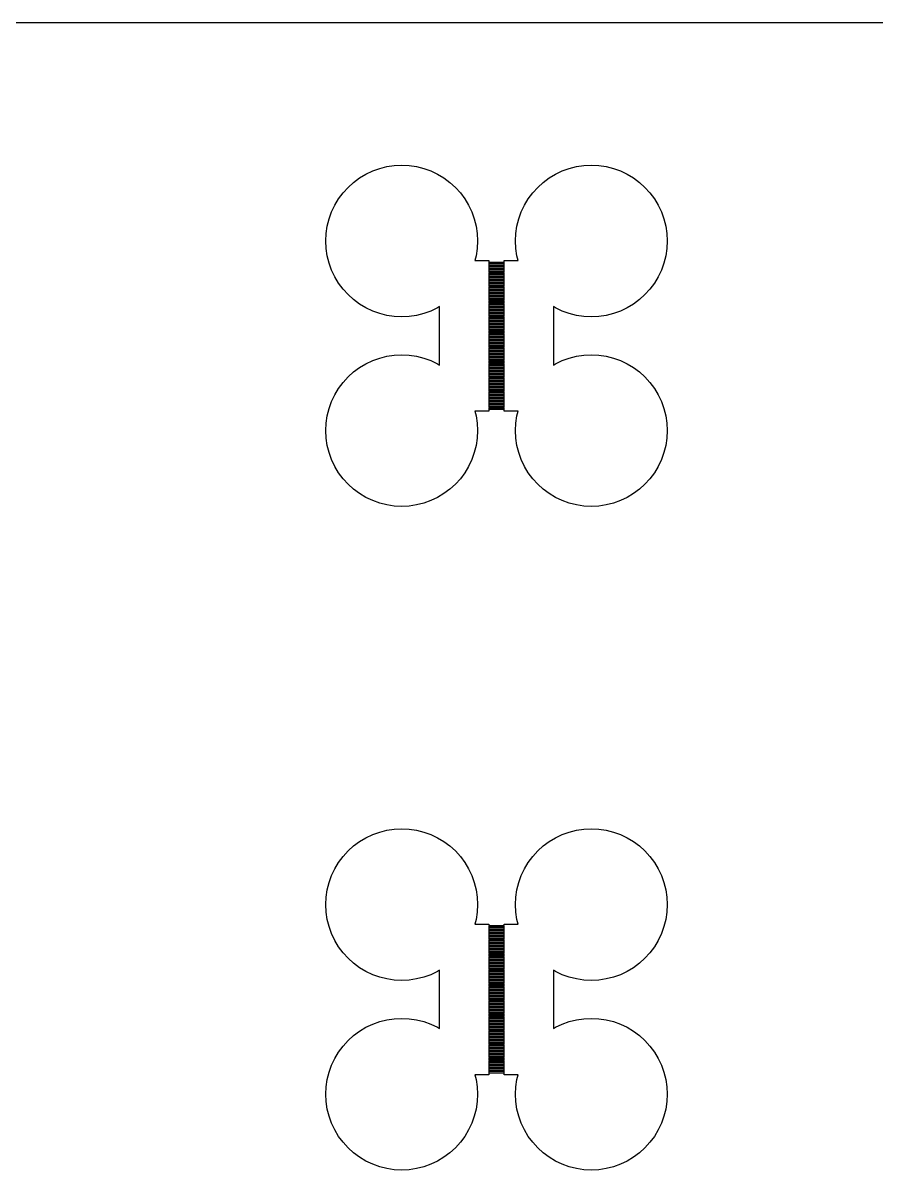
# Model space of a CAD drawing. Extents: x -18 to 85, y -20 to 85.
# Drawn here: x 11.01 to 33.51, y 36.5 to 66.75 of the extents above; entities that cross this region are included whole.
import ezdxf

# ---------------------------------------------------------------- set-up
doc = ezdxf.new("R2010")
doc.units = 0

msp = doc.modelspace()

# ---------------------------------------------------------------- linework, layer by layer
for p, q in [((66.75, 66.75), (-2.25, 66.75)), ((20.4194, 62.9139), (20.6098, 62.9616)), ((20.6098, 62.9616), (20.804, 62.9904)), ((20.804, 62.9904), (21, 63)), ((21, 63), (21.196, 62.9904)), ((21.196, 62.9904), (21.3902, 62.9616)), ((21.3902, 62.9616), (21.5806, 62.9139)), ((25.4194, 62.9139), (25.6098, 62.9616)), ((25.6098, 62.9616), (25.804, 62.9904)), ((25.804, 62.9904), (26, 63)), ((26, 63), (26.196, 62.9904)), ((26.196, 62.9904), (26.3902, 62.9616)), ((26.3902, 62.9616), (26.5806, 62.9139)), ((19.7312, 62.546), (19.8889, 62.6629)), ((19.8889, 62.6629), (20.0572, 62.7638)), ((20.0572, 62.7638), (20.2346, 62.8477)), ((20.2346, 62.8477), (20.4194, 62.9139)), ((21.5806, 62.9139), (21.7654, 62.8477)), ((21.7654, 62.8477), (21.9428, 62.7638)), ((21.9428, 62.7638), (22.1111, 62.6629)), ((22.1111, 62.6629), (22.2688, 62.546)), ((24.7312, 62.546), (24.8889, 62.6629)), ((24.8889, 62.6629), (25.0572, 62.7638)), ((25.0572, 62.7638), (25.2346, 62.8477)), ((25.2346, 62.8477), (25.4194, 62.9139)), ((26.5806, 62.9139), (26.7654, 62.8477)), ((26.7654, 62.8477), (26.9428, 62.7638)), ((26.9428, 62.7638), (27.1111, 62.6629)), ((27.1111, 62.6629), (27.2688, 62.546)), ((19.454, 62.2688), (19.5858, 62.4142)), ((19.5858, 62.4142), (19.7312, 62.546)), ((22.2688, 62.546), (22.4142, 62.4142)), ((22.4142, 62.4142), (22.546, 62.2688)), ((24.454, 62.2688), (24.5858, 62.4142)), ((24.5858, 62.4142), (24.7312, 62.546)), ((27.2688, 62.546), (27.4142, 62.4142)), ((27.4142, 62.4142), (27.546, 62.2688)), ((19.2362, 61.9428), (19.3371, 62.1111)), ((19.3371, 62.1111), (19.454, 62.2688)), ((22.546, 62.2688), (22.6629, 62.1111)), ((22.6629, 62.1111), (22.7639, 61.9428)), ((24.2361, 61.9428), (24.3371, 62.1111)), ((24.3371, 62.1111), (24.454, 62.2688)), ((27.546, 62.2688), (27.6629, 62.1111)), ((27.6629, 62.1111), (27.7638, 61.9428)), ((19.0861, 61.5806), (19.1523, 61.7654)), ((19.1523, 61.7654), (19.2362, 61.9428)), ((22.7639, 61.9428), (22.8478, 61.7654)), ((22.8478, 61.7654), (22.9139, 61.5806)), ((24.0861, 61.5806), (24.1522, 61.7654)), ((24.1522, 61.7654), (24.2361, 61.9428)), ((27.7638, 61.9428), (27.8477, 61.7654)), ((27.8477, 61.7654), (27.9139, 61.5806)), ((19.0384, 61.3902), (19.0861, 61.5806)), ((22.9139, 61.5806), (22.9616, 61.3902)), ((24.0384, 61.3902), (24.0861, 61.5806)), ((27.9139, 61.5806), (27.9616, 61.3902)), ((19, 61), (19.0096, 61.196)), ((19.0096, 61.196), (19.0384, 61.3902)), ((22.9616, 61.3902), (22.9904, 61.196)), ((22.9904, 61.196), (23, 61)), ((24, 61), (24.0096, 61.196)), ((24.0096, 61.196), (24.0384, 61.3902)), ((27.9616, 61.3902), (27.9904, 61.196)), ((27.9904, 61.196), (28, 61)), ((19.0096, 60.804), (19, 61)), ((19.0384, 60.6098), (19.0096, 60.804)), ((22.9904, 60.804), (22.9616, 60.6098)), ((23, 61), (22.9904, 60.804)), ((24.0096, 60.804), (24, 61)), ((24.0384, 60.6098), (24.0096, 60.804)), ((27.9904, 60.804), (27.9616, 60.6098)), ((28, 61), (27.9904, 60.804)), ((19.0861, 60.4194), (19.0384, 60.6098)), ((22.9616, 60.6098), (22.9303, 60.485)), ((24.0697, 60.485), (24.0384, 60.6098)), ((27.9616, 60.6098), (27.9139, 60.4194)), ((19.1523, 60.2346), (19.0861, 60.4194)), ((19.2362, 60.0572), (19.1523, 60.2346)), ((22.9303, 60.485), (23.3, 60.485)), ((23.3, 60.485), (23.3, 60.445)), ((23.3, 60.445), (23.7, 60.445)), ((23.7, 60.435), (23.3, 60.435)), ((23.3, 60.435), (23.3, 60.405)), ((23.3, 60.405), (23.7, 60.405)), ((23.7, 60.395), (23.3, 60.395)), ((23.3, 60.395), (23.3, 60.365)), ((23.3, 60.365), (23.7, 60.365)), ((23.7, 60.355), (23.3, 60.355)), ((23.3, 60.355), (23.3, 60.325)), ((23.3, 60.325), (23.7, 60.325)), ((23.7, 60.315), (23.3, 60.315)), ((23.3, 60.315), (23.3, 60.285)), ((23.3, 60.285), (23.7, 60.285)), ((23.7, 60.275), (23.3, 60.275)), ((23.3, 60.275), (23.3, 60.245)), ((23.3, 60.245), (23.7, 60.245)), ((23.7, 60.235), (23.3, 60.235)), ((23.3, 60.235), (23.3, 60.205)), ((23.3, 60.205), (23.7, 60.205)), ((23.7, 60.445), (23.7, 60.485)), ((23.7, 60.485), (24.0697, 60.485)), ((23.7, 60.405), (23.7, 60.435)), ((23.7, 60.365), (23.7, 60.395)), ((23.7, 60.325), (23.7, 60.355)), ((23.7, 60.285), (23.7, 60.315)), ((23.7, 60.245), (23.7, 60.275)), ((23.7, 60.205), (23.7, 60.235)), ((27.8477, 60.2346), (27.7638, 60.0572)), ((27.9139, 60.4194), (27.8477, 60.2346)), ((19.3371, 59.8889), (19.2362, 60.0572)), ((23.7, 60.195), (23.3, 60.195)), ((23.3, 60.195), (23.3, 60.165)), ((23.3, 60.165), (23.7, 60.165)), ((23.7, 60.155), (23.3, 60.155)), ((23.3, 60.155), (23.3, 60.125)), ((23.3, 60.125), (23.7, 60.125)), ((23.7, 60.115), (23.3, 60.115)), ((23.3, 60.115), (23.3, 60.085)), ((23.3, 60.085), (23.7, 60.085)), ((23.7, 60.075), (23.3, 60.075)), ((23.3, 60.075), (23.3, 60.045)), ((23.3, 60.045), (23.7, 60.045)), ((23.7, 60.035), (23.3, 60.035)), ((23.3, 60.035), (23.3, 60.005)), ((23.3, 60.005), (23.7, 60.005)), ((23.7, 59.995), (23.3, 59.995)), ((23.3, 59.995), (23.3, 59.965)), ((23.3, 59.965), (23.7, 59.965)), ((23.7, 59.955), (23.3, 59.955)), ((23.3, 59.955), (23.3, 59.925)), ((23.3, 59.925), (23.7, 59.925)), ((23.7, 59.915), (23.3, 59.915)), ((23.3, 59.915), (23.3, 59.885)), ((23.7, 60.165), (23.7, 60.195)), ((23.7, 60.125), (23.7, 60.155)), ((23.7, 60.085), (23.7, 60.115)), ((23.7, 60.045), (23.7, 60.075)), ((23.7, 60.005), (23.7, 60.035)), ((23.7, 59.965), (23.7, 59.995)), ((23.7, 59.925), (23.7, 59.955)), ((23.7, 59.885), (23.7, 59.915)), ((27.7638, 60.0572), (27.6629, 59.8889)), ((19.454, 59.7312), (19.3371, 59.8889)), ((19.5858, 59.5858), (19.454, 59.7312)), ((23.3, 59.885), (23.7, 59.885)), ((23.7, 59.875), (23.3, 59.875)), ((23.3, 59.875), (23.3, 59.845)), ((23.3, 59.845), (23.7, 59.845)), ((23.7, 59.835), (23.3, 59.835)), ((23.3, 59.835), (23.3, 59.805)), ((23.3, 59.805), (23.7, 59.805)), ((23.7, 59.795), (23.3, 59.795)), ((23.3, 59.795), (23.3, 59.765)), ((23.3, 59.765), (23.7, 59.765)), ((23.7, 59.755), (23.3, 59.755)), ((23.3, 59.755), (23.3, 59.725)), ((23.3, 59.725), (23.7, 59.725)), ((23.7, 59.715), (23.3, 59.715)), ((23.3, 59.715), (23.3, 59.685)), ((23.3, 59.685), (23.7, 59.685)), ((23.7, 59.675), (23.3, 59.675)), ((23.3, 59.675), (23.3, 59.645)), ((23.3, 59.645), (23.7, 59.645)), ((23.7, 59.635), (23.3, 59.635)), ((23.3, 59.635), (23.3, 59.605)), ((23.3, 59.605), (23.7, 59.605)), ((23.7, 59.595), (23.3, 59.595)), ((23.3, 59.595), (23.3, 59.565)), ((23.7, 59.845), (23.7, 59.875)), ((23.7, 59.805), (23.7, 59.835)), ((23.7, 59.765), (23.7, 59.795)), ((23.7, 59.725), (23.7, 59.755)), ((23.7, 59.685), (23.7, 59.715)), ((23.7, 59.645), (23.7, 59.675)), ((23.7, 59.605), (23.7, 59.635)), ((23.7, 59.565), (23.7, 59.595)), ((27.546, 59.7312), (27.4142, 59.5858)), ((27.6629, 59.8889), (27.546, 59.7312)), ((19.7312, 59.454), (19.5858, 59.5858)), ((19.8889, 59.3371), (19.7312, 59.454)), ((20.0572, 59.2361), (19.8889, 59.3371)), ((23.3, 59.565), (23.7, 59.565)), ((23.7, 59.555), (23.3, 59.555)), ((23.3, 59.555), (23.3, 59.525)), ((23.3, 59.525), (23.7, 59.525)), ((23.7, 59.515), (23.3, 59.515)), ((23.3, 59.515), (23.3, 59.485)), ((23.3, 59.485), (23.7, 59.485)), ((23.7, 59.475), (23.3, 59.475)), ((23.3, 59.475), (23.3, 59.445)), ((23.3, 59.445), (23.7, 59.445)), ((23.7, 59.435), (23.3, 59.435)), ((23.3, 59.435), (23.3, 59.405)), ((23.3, 59.405), (23.7, 59.405)), ((23.7, 59.395), (23.3, 59.395)), ((23.3, 59.395), (23.3, 59.365)), ((23.3, 59.365), (23.7, 59.365)), ((23.7, 59.355), (23.3, 59.355)), ((23.3, 59.355), (23.3, 59.325)), ((23.3, 59.325), (23.7, 59.325)), ((23.7, 59.315), (23.3, 59.315)), ((23.3, 59.315), (23.3, 59.285)), ((23.7, 59.525), (23.7, 59.555)), ((23.7, 59.485), (23.7, 59.515)), ((23.7, 59.445), (23.7, 59.475)), ((23.7, 59.405), (23.7, 59.435)), ((23.7, 59.365), (23.7, 59.395)), ((23.7, 59.325), (23.7, 59.355)), ((23.7, 59.285), (23.7, 59.315)), ((27.1111, 59.3371), (26.9428, 59.2361)), ((27.2688, 59.454), (27.1111, 59.3371)), ((27.4142, 59.5858), (27.2688, 59.454)), ((20.2346, 59.1522), (20.0572, 59.2361)), ((20.4194, 59.0861), (20.2346, 59.1522)), ((20.6098, 59.0384), (20.4194, 59.0861)), ((20.804, 59.0096), (20.6098, 59.0384)), ((21, 59), (20.804, 59.0096)), ((21.196, 59.0096), (21, 59)), ((21.3902, 59.0384), (21.196, 59.0096)), ((21.5806, 59.0861), (21.3902, 59.0384)), ((21.7654, 59.1522), (21.5806, 59.0861)), ((21.9428, 59.2361), (21.7654, 59.1522)), ((22, 59.2704), (21.9428, 59.2361)), ((22, 57.7296), (22, 59.2704)), ((23.3, 59.285), (23.7, 59.285)), ((23.7, 59.275), (23.3, 59.275)), ((23.3, 59.275), (23.3, 59.245)), ((23.3, 59.245), (23.7, 59.245)), ((23.7, 59.235), (23.3, 59.235)), ((23.3, 59.235), (23.3, 59.205)), ((23.3, 59.205), (23.7, 59.205)), ((23.7, 59.195), (23.3, 59.195)), ((23.3, 59.195), (23.3, 59.165)), ((23.3, 59.165), (23.7, 59.165)), ((23.7, 59.155), (23.3, 59.155)), ((23.3, 59.155), (23.3, 59.125)), ((23.3, 59.125), (23.7, 59.125)), ((23.7, 59.115), (23.3, 59.115)), ((23.3, 59.115), (23.3, 59.085)), ((23.3, 59.085), (23.7, 59.085)), ((23.7, 59.075), (23.3, 59.075)), ((23.3, 59.075), (23.3, 59.045)), ((23.3, 59.045), (23.7, 59.045)), ((23.7, 59.035), (23.3, 59.035)), ((23.3, 59.035), (23.3, 59.005)), ((23.3, 59.005), (23.7, 59.005)), ((23.7, 58.995), (23.3, 58.995)), ((23.3, 58.995), (23.3, 58.965)), ((23.7, 59.245), (23.7, 59.275)), ((23.7, 59.205), (23.7, 59.235)), ((23.7, 59.165), (23.7, 59.195)), ((23.7, 59.125), (23.7, 59.155)), ((23.7, 59.085), (23.7, 59.115)), ((23.7, 59.045), (23.7, 59.075)), ((23.7, 59.005), (23.7, 59.035)), ((23.7, 58.965), (23.7, 58.995)), ((25.0572, 59.2361), (25, 59.2704)), ((25, 59.2704), (25, 57.7296)), ((25.2346, 59.1522), (25.0572, 59.2361)), ((25.4194, 59.0861), (25.2346, 59.1522)), ((25.6098, 59.0384), (25.4194, 59.0861)), ((25.804, 59.0096), (25.6098, 59.0384)), ((26, 59), (25.804, 59.0096)), ((26.196, 59.0096), (26, 59)), ((26.3902, 59.0384), (26.196, 59.0096)), ((26.5806, 59.0861), (26.3902, 59.0384)), ((26.7654, 59.1522), (26.5806, 59.0861)), ((26.9428, 59.2361), (26.7654, 59.1522)), ((23.3, 58.965), (23.7, 58.965)), ((23.7, 58.955), (23.3, 58.955)), ((23.3, 58.955), (23.3, 58.925)), ((23.3, 58.925), (23.7, 58.925)), ((23.7, 58.915), (23.3, 58.915)), ((23.3, 58.915), (23.3, 58.885)), ((23.3, 58.885), (23.7, 58.885)), ((23.7, 58.875), (23.3, 58.875)), ((23.3, 58.875), (23.3, 58.845)), ((23.3, 58.845), (23.7, 58.845)), ((23.7, 58.835), (23.3, 58.835)), ((23.3, 58.835), (23.3, 58.805)), ((23.3, 58.805), (23.7, 58.805)), ((23.7, 58.795), (23.3, 58.795)), ((23.3, 58.795), (23.3, 58.765)), ((23.3, 58.765), (23.7, 58.765)), ((23.7, 58.755), (23.3, 58.755)), ((23.3, 58.755), (23.3, 58.725)), ((23.3, 58.725), (23.7, 58.725)), ((23.7, 58.715), (23.3, 58.715)), ((23.3, 58.715), (23.3, 58.685)), ((23.3, 58.685), (23.7, 58.685)), ((23.7, 58.925), (23.7, 58.955)), ((23.7, 58.885), (23.7, 58.915)), ((23.7, 58.845), (23.7, 58.875)), ((23.7, 58.805), (23.7, 58.835)), ((23.7, 58.765), (23.7, 58.795)), ((23.7, 58.725), (23.7, 58.755)), ((23.7, 58.685), (23.7, 58.715)), ((23.7, 58.675), (23.3, 58.675)), ((23.3, 58.675), (23.3, 58.645)), ((23.3, 58.645), (23.7, 58.645)), ((23.7, 58.635), (23.3, 58.635)), ((23.3, 58.635), (23.3, 58.605)), ((23.3, 58.605), (23.7, 58.605)), ((23.7, 58.595), (23.3, 58.595)), ((23.3, 58.595), (23.3, 58.565)), ((23.3, 58.565), (23.7, 58.565)), ((23.7, 58.555), (23.3, 58.555)), ((23.3, 58.555), (23.3, 58.525)), ((23.3, 58.525), (23.7, 58.525)), ((23.7, 58.515), (23.3, 58.515)), ((23.3, 58.515), (23.3, 58.485)), ((23.3, 58.485), (23.7, 58.485)), ((23.7, 58.475), (23.3, 58.475)), ((23.3, 58.475), (23.3, 58.445)), ((23.3, 58.445), (23.7, 58.445)), ((23.7, 58.435), (23.3, 58.435)), ((23.3, 58.435), (23.3, 58.405)), ((23.3, 58.405), (23.7, 58.405)), ((23.7, 58.395), (23.3, 58.395)), ((23.3, 58.395), (23.3, 58.365)), ((23.7, 58.645), (23.7, 58.675)), ((23.7, 58.605), (23.7, 58.635)), ((23.7, 58.565), (23.7, 58.595)), ((23.7, 58.525), (23.7, 58.555)), ((23.7, 58.485), (23.7, 58.515)), ((23.7, 58.445), (23.7, 58.475)), ((23.7, 58.405), (23.7, 58.435)), ((23.7, 58.365), (23.7, 58.395)), ((23.3, 58.365), (23.7, 58.365)), ((23.7, 58.355), (23.3, 58.355)), ((23.3, 58.355), (23.3, 58.325)), ((23.3, 58.325), (23.7, 58.325)), ((23.7, 58.315), (23.3, 58.315)), ((23.3, 58.315), (23.3, 58.285)), ((23.3, 58.285), (23.7, 58.285)), ((23.7, 58.275), (23.3, 58.275)), ((23.3, 58.275), (23.3, 58.245)), ((23.3, 58.245), (23.7, 58.245)), ((23.7, 58.235), (23.3, 58.235)), ((23.3, 58.235), (23.3, 58.205)), ((23.3, 58.205), (23.7, 58.205)), ((23.7, 58.195), (23.3, 58.195)), ((23.3, 58.195), (23.3, 58.165)), ((23.3, 58.165), (23.7, 58.165)), ((23.7, 58.155), (23.3, 58.155)), ((23.3, 58.155), (23.3, 58.125)), ((23.3, 58.125), (23.7, 58.125)), ((23.7, 58.115), (23.3, 58.115)), ((23.3, 58.115), (23.3, 58.085)), ((23.3, 58.085), (23.7, 58.085)), ((23.7, 58.325), (23.7, 58.355)), ((23.7, 58.285), (23.7, 58.315)), ((23.7, 58.245), (23.7, 58.275)), ((23.7, 58.205), (23.7, 58.235)), ((23.7, 58.165), (23.7, 58.195)), ((23.7, 58.125), (23.7, 58.155)), ((23.7, 58.085), (23.7, 58.115)), ((20.0572, 57.7639), (20.2346, 57.8478)), ((20.2346, 57.8478), (20.4194, 57.9139)), ((20.4194, 57.9139), (20.6098, 57.9616)), ((20.6098, 57.9616), (20.804, 57.9904)), ((20.804, 57.9904), (21, 58)), ((21, 58), (21.196, 57.9904)), ((21.196, 57.9904), (21.3902, 57.9616)), ((21.3902, 57.9616), (21.5806, 57.9139)), ((21.5806, 57.9139), (21.7654, 57.8478)), ((21.7654, 57.8478), (21.9428, 57.7639)), ((23.7, 58.075), (23.3, 58.075)), ((23.3, 58.075), (23.3, 58.045)), ((23.3, 58.045), (23.7, 58.045)), ((23.7, 58.035), (23.3, 58.035)), ((23.3, 58.035), (23.3, 58.005)), ((23.3, 58.005), (23.7, 58.005)), ((23.7, 57.995), (23.3, 57.995)), ((23.3, 57.995), (23.3, 57.965)), ((23.3, 57.965), (23.7, 57.965)), ((23.7, 57.955), (23.3, 57.955)), ((23.3, 57.955), (23.3, 57.925)), ((23.3, 57.925), (23.7, 57.925)), ((23.7, 57.915), (23.3, 57.915)), ((23.3, 57.915), (23.3, 57.885)), ((23.3, 57.885), (23.7, 57.885)), ((23.7, 57.875), (23.3, 57.875)), ((23.3, 57.875), (23.3, 57.845)), ((23.3, 57.845), (23.7, 57.845)), ((23.7, 57.835), (23.3, 57.835)), ((23.3, 57.835), (23.3, 57.805)), ((23.3, 57.805), (23.7, 57.805)), ((23.7, 57.795), (23.3, 57.795)), ((23.3, 57.795), (23.3, 57.765)), ((23.7, 58.045), (23.7, 58.075)), ((23.7, 58.005), (23.7, 58.035)), ((23.7, 57.965), (23.7, 57.995)), ((23.7, 57.925), (23.7, 57.955)), ((23.7, 57.885), (23.7, 57.915)), ((23.7, 57.845), (23.7, 57.875)), ((23.7, 57.805), (23.7, 57.835)), ((23.7, 57.765), (23.7, 57.795)), ((25.0572, 57.7639), (25.2346, 57.8478)), ((25.2346, 57.8478), (25.4194, 57.9139)), ((25.4194, 57.9139), (25.6098, 57.9616)), ((25.6098, 57.9616), (25.804, 57.9904)), ((25.804, 57.9904), (26, 58)), ((26, 58), (26.196, 57.9904)), ((26.196, 57.9904), (26.3902, 57.9616)), ((26.3902, 57.9616), (26.5806, 57.9139)), ((26.5806, 57.9139), (26.7654, 57.8478)), ((26.7654, 57.8478), (26.9428, 57.7639)), ((19.5858, 57.4142), (19.7312, 57.546)), ((19.7312, 57.546), (19.8889, 57.6629)), ((19.8889, 57.6629), (20.0572, 57.7639)), ((21.9428, 57.7639), (22, 57.7296)), ((23.3, 57.765), (23.7, 57.765)), ((23.7, 57.755), (23.3, 57.755)), ((23.3, 57.755), (23.3, 57.725)), ((23.3, 57.725), (23.7, 57.725)), ((23.7, 57.715), (23.3, 57.715)), ((23.3, 57.715), (23.3, 57.685)), ((23.3, 57.685), (23.7, 57.685)), ((23.7, 57.675), (23.3, 57.675)), ((23.3, 57.675), (23.3, 57.645)), ((23.3, 57.645), (23.7, 57.645)), ((23.7, 57.635), (23.3, 57.635)), ((23.3, 57.635), (23.3, 57.605)), ((23.3, 57.605), (23.7, 57.605)), ((23.7, 57.595), (23.3, 57.595)), ((23.3, 57.595), (23.3, 57.565)), ((23.3, 57.565), (23.7, 57.565)), ((23.7, 57.555), (23.3, 57.555)), ((23.3, 57.555), (23.3, 57.525)), ((23.3, 57.525), (23.7, 57.525)), ((23.7, 57.515), (23.3, 57.515)), ((23.3, 57.515), (23.3, 57.485)), ((23.3, 57.485), (23.7, 57.485)), ((23.7, 57.475), (23.3, 57.475)), ((23.3, 57.475), (23.3, 57.445)), ((23.7, 57.725), (23.7, 57.755)), ((23.7, 57.685), (23.7, 57.715)), ((23.7, 57.645), (23.7, 57.675)), ((23.7, 57.605), (23.7, 57.635)), ((23.7, 57.565), (23.7, 57.595)), ((23.7, 57.525), (23.7, 57.555)), ((23.7, 57.485), (23.7, 57.515)), ((23.7, 57.445), (23.7, 57.475)), ((25, 57.7296), (25.0572, 57.7639)), ((26.9428, 57.7639), (27.1111, 57.6629)), ((27.1111, 57.6629), (27.2688, 57.546)), ((27.2688, 57.546), (27.4142, 57.4142)), ((19.3371, 57.1111), (19.454, 57.2688)), ((19.454, 57.2688), (19.5858, 57.4142)), ((23.3, 57.445), (23.7, 57.445)), ((23.7, 57.435), (23.3, 57.435)), ((23.3, 57.435), (23.3, 57.405)), ((23.3, 57.405), (23.7, 57.405)), ((23.7, 57.395), (23.3, 57.395)), ((23.3, 57.395), (23.3, 57.365)), ((23.3, 57.365), (23.7, 57.365)), ((23.7, 57.355), (23.3, 57.355)), ((23.3, 57.355), (23.3, 57.325)), ((23.3, 57.325), (23.7, 57.325)), ((23.7, 57.315), (23.3, 57.315)), ((23.3, 57.315), (23.3, 57.285)), ((23.3, 57.285), (23.7, 57.285)), ((23.7, 57.275), (23.3, 57.275)), ((23.3, 57.275), (23.3, 57.245)), ((23.3, 57.245), (23.7, 57.245)), ((23.7, 57.235), (23.3, 57.235)), ((23.3, 57.235), (23.3, 57.205)), ((23.3, 57.205), (23.7, 57.205)), ((23.7, 57.195), (23.3, 57.195)), ((23.3, 57.195), (23.3, 57.165)), ((23.7, 57.405), (23.7, 57.435)), ((23.7, 57.365), (23.7, 57.395)), ((23.7, 57.325), (23.7, 57.355)), ((23.7, 57.285), (23.7, 57.315)), ((23.7, 57.245), (23.7, 57.275)), ((23.7, 57.205), (23.7, 57.235)), ((23.7, 57.165), (23.7, 57.195)), ((27.4142, 57.4142), (27.546, 57.2688)), ((27.546, 57.2688), (27.6629, 57.1111)), ((19.1523, 56.7654), (19.2362, 56.9428)), ((19.2362, 56.9428), (19.3371, 57.1111)), ((23.3, 57.165), (23.7, 57.165)), ((23.7, 57.155), (23.3, 57.155)), ((23.3, 57.155), (23.3, 57.125)), ((23.3, 57.125), (23.7, 57.125)), ((23.7, 57.115), (23.3, 57.115)), ((23.3, 57.115), (23.3, 57.085)), ((23.3, 57.085), (23.7, 57.085)), ((23.7, 57.075), (23.3, 57.075)), ((23.3, 57.075), (23.3, 57.045)), ((23.3, 57.045), (23.7, 57.045)), ((23.7, 57.035), (23.3, 57.035)), ((23.3, 57.035), (23.3, 57.005)), ((23.3, 57.005), (23.7, 57.005)), ((23.7, 56.995), (23.3, 56.995)), ((23.3, 56.995), (23.3, 56.965)), ((23.3, 56.965), (23.7, 56.965)), ((23.7, 56.955), (23.3, 56.955)), ((23.3, 56.955), (23.3, 56.925)), ((23.3, 56.925), (23.7, 56.925)), ((23.7, 56.915), (23.3, 56.915)), ((23.3, 56.915), (23.3, 56.885)), ((23.3, 56.885), (23.7, 56.885)), ((23.7, 56.875), (23.3, 56.875)), ((23.3, 56.875), (23.3, 56.845)), ((23.7, 57.125), (23.7, 57.155)), ((23.7, 57.085), (23.7, 57.115)), ((23.7, 57.045), (23.7, 57.075)), ((23.7, 57.005), (23.7, 57.035)), ((23.7, 56.965), (23.7, 56.995)), ((23.7, 56.925), (23.7, 56.955)), ((23.7, 56.885), (23.7, 56.915)), ((23.7, 56.845), (23.7, 56.875)), ((27.6629, 57.1111), (27.7638, 56.9428)), ((27.7638, 56.9428), (27.8477, 56.7654)), ((19.0384, 56.3902), (19.0861, 56.5806)), ((19.0861, 56.5806), (19.1523, 56.7654)), ((23.3, 56.845), (23.7, 56.845)), ((23.7, 56.835), (23.3, 56.835)), ((23.3, 56.835), (23.3, 56.805)), ((23.3, 56.805), (23.7, 56.805)), ((23.7, 56.795), (23.3, 56.795)), ((23.3, 56.795), (23.3, 56.765)), ((23.3, 56.765), (23.7, 56.765)), ((23.7, 56.755), (23.3, 56.755)), ((23.3, 56.755), (23.3, 56.725)), ((23.3, 56.725), (23.7, 56.725)), ((23.7, 56.715), (23.3, 56.715)), ((23.3, 56.715), (23.3, 56.685)), ((23.3, 56.685), (23.7, 56.685)), ((23.7, 56.675), (23.3, 56.675)), ((23.3, 56.675), (23.3, 56.645)), ((23.3, 56.645), (23.7, 56.645)), ((23.7, 56.635), (23.3, 56.635)), ((23.3, 56.635), (23.3, 56.605)), ((23.3, 56.605), (23.7, 56.605)), ((23.7, 56.595), (23.3, 56.595)), ((23.3, 56.595), (23.3, 56.565)), ((23.7, 56.805), (23.7, 56.835)), ((23.7, 56.765), (23.7, 56.795)), ((23.7, 56.725), (23.7, 56.755)), ((23.7, 56.685), (23.7, 56.715)), ((23.7, 56.645), (23.7, 56.675)), ((23.7, 56.605), (23.7, 56.635)), ((23.7, 56.565), (23.7, 56.595)), ((27.8477, 56.7654), (27.9139, 56.5806)), ((27.9139, 56.5806), (27.9616, 56.3902)), ((19.0096, 56.196), (19.0384, 56.3902)), ((23.3, 56.515), (22.9303, 56.515)), ((22.9303, 56.515), (22.9616, 56.3902)), ((22.9616, 56.3902), (22.9904, 56.196)), ((23.3, 56.565), (23.7, 56.565)), ((23.7, 56.555), (23.3, 56.555)), ((23.3, 56.555), (23.3, 56.515)), ((23.7, 56.515), (23.7, 56.555)), ((24.0697, 56.515), (23.7, 56.515)), ((24.0096, 56.196), (24.0384, 56.3902)), ((24.0384, 56.3902), (24.0697, 56.515)), ((27.9616, 56.3902), (27.9904, 56.196)), ((19, 56), (19.0096, 56.196)), ((19.0096, 55.804), (19, 56)), ((22.9904, 56.196), (23, 56)), ((23, 56), (22.9904, 55.804)), ((24, 56), (24.0096, 56.196)), ((24.0096, 55.804), (24, 56)), ((27.9904, 56.196), (28, 56)), ((28, 56), (27.9904, 55.804)), ((19.0384, 55.6098), (19.0096, 55.804)), ((22.9904, 55.804), (22.9616, 55.6098)), ((24.0384, 55.6098), (24.0096, 55.804)), ((27.9904, 55.804), (27.9616, 55.6098)), ((19.0861, 55.4194), (19.0384, 55.6098)), ((19.1523, 55.2346), (19.0861, 55.4194)), ((22.9139, 55.4194), (22.8478, 55.2346)), ((22.9616, 55.6098), (22.9139, 55.4194)), ((24.0861, 55.4194), (24.0384, 55.6098)), ((24.1522, 55.2346), (24.0861, 55.4194)), ((27.9139, 55.4194), (27.8477, 55.2346)), ((27.9616, 55.6098), (27.9139, 55.4194)), ((19.2362, 55.0572), (19.1523, 55.2346)), ((19.3371, 54.8889), (19.2362, 55.0572)), ((22.7639, 55.0572), (22.6629, 54.8889)), ((22.8478, 55.2346), (22.7639, 55.0572)), ((24.2361, 55.0572), (24.1522, 55.2346)), ((24.3371, 54.8889), (24.2361, 55.0572)), ((27.7638, 55.0572), (27.6629, 54.8889)), ((27.8477, 55.2346), (27.7638, 55.0572)), ((19.454, 54.7312), (19.3371, 54.8889)), ((22.6629, 54.8889), (22.546, 54.7312)), ((24.454, 54.7312), (24.3371, 54.8889)), ((27.6629, 54.8889), (27.546, 54.7312)), ((19.5858, 54.5858), (19.454, 54.7312)), ((19.7312, 54.454), (19.5858, 54.5858)), ((19.8889, 54.3371), (19.7312, 54.454)), ((22.2688, 54.454), (22.1111, 54.3371)), ((22.4142, 54.5858), (22.2688, 54.454)), ((22.546, 54.7312), (22.4142, 54.5858)), ((24.5858, 54.5858), (24.454, 54.7312)), ((24.7312, 54.454), (24.5858, 54.5858)), ((24.8889, 54.3371), (24.7312, 54.454)), ((27.2688, 54.454), (27.1111, 54.3371)), ((27.4142, 54.5858), (27.2688, 54.454)), ((27.546, 54.7312), (27.4142, 54.5858)), ((20.0572, 54.2362), (19.8889, 54.3371)), ((20.2346, 54.1523), (20.0572, 54.2362)), ((20.4194, 54.0861), (20.2346, 54.1523)), ((21.7654, 54.1523), (21.5806, 54.0861)), ((21.9428, 54.2362), (21.7654, 54.1523)), ((22.1111, 54.3371), (21.9428, 54.2362)), ((25.0572, 54.2362), (24.8889, 54.3371)), ((25.2346, 54.1523), (25.0572, 54.2362)), ((25.4194, 54.0861), (25.2346, 54.1523)), ((26.7654, 54.1523), (26.5806, 54.0861)), ((26.9428, 54.2362), (26.7654, 54.1523)), ((27.1111, 54.3371), (26.9428, 54.2362)), ((20.6098, 54.0384), (20.4194, 54.0861)), ((20.804, 54.0096), (20.6098, 54.0384)), ((21, 54), (20.804, 54.0096)), ((21.196, 54.0096), (21, 54)), ((21.3902, 54.0384), (21.196, 54.0096)), ((21.5806, 54.0861), (21.3902, 54.0384)), ((25.6098, 54.0384), (25.4194, 54.0861)), ((25.804, 54.0096), (25.6098, 54.0384)), ((26, 54), (25.804, 54.0096)), ((26.196, 54.0096), (26, 54)), ((26.3902, 54.0384), (26.196, 54.0096)), ((26.5806, 54.0861), (26.3902, 54.0384)), ((20.2346, 45.3477), (20.4194, 45.4139)), ((20.4194, 45.4139), (20.6098, 45.4616)), ((20.6098, 45.4616), (20.804, 45.4904)), ((20.804, 45.4904), (21, 45.5)), ((21, 45.5), (21.196, 45.4904)), ((21.196, 45.4904), (21.3902, 45.4616)), ((21.3902, 45.4616), (21.5806, 45.4139)), ((21.5806, 45.4139), (21.7654, 45.3477)), ((25.2346, 45.3477), (25.4194, 45.4139)), ((25.4194, 45.4139), (25.6098, 45.4616)), ((25.6098, 45.4616), (25.804, 45.4904)), ((25.804, 45.4904), (26, 45.5)), ((26, 45.5), (26.196, 45.4904)), ((26.196, 45.4904), (26.3902, 45.4616)), ((26.3902, 45.4616), (26.5806, 45.4139)), ((26.5806, 45.4139), (26.7654, 45.3477)), ((19.7312, 45.046), (19.8889, 45.1629)), ((19.8889, 45.1629), (20.0572, 45.2638)), ((20.0572, 45.2638), (20.2346, 45.3477)), ((21.7654, 45.3477), (21.9428, 45.2638)), ((21.9428, 45.2638), (22.1111, 45.1629)), ((22.1111, 45.1629), (22.2688, 45.046)), ((24.7312, 45.046), (24.8889, 45.1629)), ((24.8889, 45.1629), (25.0572, 45.2638)), ((25.0572, 45.2638), (25.2346, 45.3477)), ((26.7654, 45.3477), (26.9428, 45.2638)), ((26.9428, 45.2638), (27.1111, 45.1629)), ((27.1111, 45.1629), (27.2688, 45.046)), ((19.454, 44.7688), (19.5858, 44.9142)), ((19.5858, 44.9142), (19.7312, 45.046)), ((22.2688, 45.046), (22.4142, 44.9142)), ((22.4142, 44.9142), (22.546, 44.7688)), ((24.454, 44.7688), (24.5858, 44.9142)), ((24.5858, 44.9142), (24.7312, 45.046)), ((27.2688, 45.046), (27.4142, 44.9142)), ((27.4142, 44.9142), (27.546, 44.7688)), ((19.2362, 44.4428), (19.3371, 44.6111)), ((19.3371, 44.6111), (19.454, 44.7688)), ((22.546, 44.7688), (22.6629, 44.6111)), ((22.6629, 44.6111), (22.7639, 44.4428)), ((24.2361, 44.4428), (24.3371, 44.6111)), ((24.3371, 44.6111), (24.454, 44.7688)), ((27.546, 44.7688), (27.6629, 44.6111)), ((27.6629, 44.6111), (27.7638, 44.4428)), ((19.0861, 44.0806), (19.1523, 44.2654)), ((19.1523, 44.2654), (19.2362, 44.4428)), ((22.7639, 44.4428), (22.8478, 44.2654)), ((22.8478, 44.2654), (22.9139, 44.0806)), ((24.0861, 44.0806), (24.1522, 44.2654)), ((24.1522, 44.2654), (24.2361, 44.4428)), ((27.7638, 44.4428), (27.8477, 44.2654)), ((27.8477, 44.2654), (27.9139, 44.0806)), ((19.0096, 43.696), (19.0384, 43.8902)), ((19.0384, 43.8902), (19.0861, 44.0806)), ((22.9139, 44.0806), (22.9616, 43.8902)), ((22.9616, 43.8902), (22.9904, 43.696)), ((24.0096, 43.696), (24.0384, 43.8902)), ((24.0384, 43.8902), (24.0861, 44.0806)), ((27.9139, 44.0806), (27.9616, 43.8902)), ((27.9616, 43.8902), (27.9904, 43.696)), ((19, 43.5), (19.0096, 43.696)), ((22.9904, 43.696), (23, 43.5)), ((24, 43.5), (24.0096, 43.696)), ((27.9904, 43.696), (28, 43.5)), ((19.0096, 43.304), (19, 43.5)), ((19.0384, 43.1098), (19.0096, 43.304)), ((22.9904, 43.304), (22.9616, 43.1098)), ((23, 43.5), (22.9904, 43.304)), ((24.0096, 43.304), (24, 43.5)), ((24.0384, 43.1098), (24.0096, 43.304)), ((27.9904, 43.304), (27.9616, 43.1098)), ((28, 43.5), (27.9904, 43.304)), ((19.0861, 42.9194), (19.0384, 43.1098)), ((22.9616, 43.1098), (22.9303, 42.985)), ((22.9303, 42.985), (23.3, 42.985)), ((23.3, 42.985), (23.3, 42.945)), ((23.7, 42.945), (23.7, 42.985)), ((23.7, 42.985), (24.0697, 42.985)), ((24.0697, 42.985), (24.0384, 43.1098)), ((27.9616, 43.1098), (27.9139, 42.9194)), ((19.1523, 42.7346), (19.0861, 42.9194)), ((19.2362, 42.5572), (19.1523, 42.7346)), ((23.3, 42.945), (23.7, 42.945)), ((23.7, 42.935), (23.3, 42.935)), ((23.3, 42.935), (23.3, 42.905)), ((23.3, 42.905), (23.7, 42.905)), ((23.7, 42.895), (23.3, 42.895)), ((23.3, 42.895), (23.3, 42.865)), ((23.3, 42.865), (23.7, 42.865)), ((23.7, 42.855), (23.3, 42.855)), ((23.3, 42.855), (23.3, 42.825)), ((23.3, 42.825), (23.7, 42.825)), ((23.7, 42.815), (23.3, 42.815)), ((23.3, 42.815), (23.3, 42.785)), ((23.3, 42.785), (23.7, 42.785)), ((23.7, 42.775), (23.3, 42.775)), ((23.3, 42.775), (23.3, 42.745)), ((23.3, 42.745), (23.7, 42.745)), ((23.7, 42.735), (23.3, 42.735)), ((23.3, 42.735), (23.3, 42.705)), ((23.3, 42.705), (23.7, 42.705)), ((23.7, 42.695), (23.3, 42.695)), ((23.3, 42.695), (23.3, 42.665)), ((23.3, 42.665), (23.7, 42.665)), ((23.7, 42.655), (23.3, 42.655)), ((23.3, 42.655), (23.3, 42.625)), ((23.7, 42.905), (23.7, 42.935)), ((23.7, 42.865), (23.7, 42.895)), ((23.7, 42.825), (23.7, 42.855)), ((23.7, 42.785), (23.7, 42.815)), ((23.7, 42.745), (23.7, 42.775)), ((23.7, 42.705), (23.7, 42.735)), ((23.7, 42.665), (23.7, 42.695)), ((23.7, 42.625), (23.7, 42.655)), ((27.8477, 42.7346), (27.7638, 42.5572)), ((27.9139, 42.9194), (27.8477, 42.7346)), ((19.3371, 42.3889), (19.2362, 42.5572)), ((19.454, 42.2312), (19.3371, 42.3889)), ((23.3, 42.625), (23.7, 42.625)), ((23.7, 42.615), (23.3, 42.615)), ((23.3, 42.615), (23.3, 42.585)), ((23.3, 42.585), (23.7, 42.585)), ((23.7, 42.575), (23.3, 42.575)), ((23.3, 42.575), (23.3, 42.545)), ((23.3, 42.545), (23.7, 42.545)), ((23.7, 42.535), (23.3, 42.535)), ((23.3, 42.535), (23.3, 42.505)), ((23.3, 42.505), (23.7, 42.505)), ((23.7, 42.495), (23.3, 42.495)), ((23.3, 42.495), (23.3, 42.465)), ((23.3, 42.465), (23.7, 42.465)), ((23.7, 42.455), (23.3, 42.455)), ((23.3, 42.455), (23.3, 42.425)), ((23.3, 42.425), (23.7, 42.425)), ((23.7, 42.415), (23.3, 42.415)), ((23.3, 42.415), (23.3, 42.385)), ((23.3, 42.385), (23.7, 42.385)), ((23.7, 42.375), (23.3, 42.375)), ((23.3, 42.375), (23.3, 42.345)), ((23.7, 42.585), (23.7, 42.615)), ((23.7, 42.545), (23.7, 42.575)), ((23.7, 42.505), (23.7, 42.535)), ((23.7, 42.465), (23.7, 42.495)), ((23.7, 42.425), (23.7, 42.455)), ((23.7, 42.385), (23.7, 42.415)), ((23.7, 42.345), (23.7, 42.375)), ((27.6629, 42.3889), (27.546, 42.2312)), ((27.7638, 42.5572), (27.6629, 42.3889)), ((19.5858, 42.0858), (19.454, 42.2312)), ((19.7312, 41.954), (19.5858, 42.0858)), ((23.3, 42.345), (23.7, 42.345)), ((23.7, 42.335), (23.3, 42.335)), ((23.3, 42.335), (23.3, 42.305)), ((23.3, 42.305), (23.7, 42.305)), ((23.7, 42.295), (23.3, 42.295)), ((23.3, 42.295), (23.3, 42.265)), ((23.3, 42.265), (23.7, 42.265)), ((23.7, 42.255), (23.3, 42.255)), ((23.3, 42.255), (23.3, 42.225)), ((23.3, 42.225), (23.7, 42.225)), ((23.7, 42.215), (23.3, 42.215)), ((23.3, 42.215), (23.3, 42.185)), ((23.3, 42.185), (23.7, 42.185)), ((23.7, 42.175), (23.3, 42.175)), ((23.3, 42.175), (23.3, 42.145)), ((23.3, 42.145), (23.7, 42.145)), ((23.7, 42.135), (23.3, 42.135)), ((23.3, 42.135), (23.3, 42.105)), ((23.3, 42.105), (23.7, 42.105)), ((23.7, 42.095), (23.3, 42.095)), ((23.3, 42.095), (23.3, 42.065)), ((23.3, 42.065), (23.7, 42.065)), ((23.7, 42.055), (23.3, 42.055)), ((23.3, 42.055), (23.3, 42.025)), ((23.7, 42.305), (23.7, 42.335)), ((23.7, 42.265), (23.7, 42.295)), ((23.7, 42.225), (23.7, 42.255)), ((23.7, 42.185), (23.7, 42.215)), ((23.7, 42.145), (23.7, 42.175)), ((23.7, 42.105), (23.7, 42.135)), ((23.7, 42.065), (23.7, 42.095)), ((23.7, 42.025), (23.7, 42.055)), ((27.4142, 42.0858), (27.2688, 41.954)), ((27.546, 42.2312), (27.4142, 42.0858)), ((19.8889, 41.8371), (19.7312, 41.954)), ((20.0572, 41.7361), (19.8889, 41.8371)), ((22, 41.7704), (21.9428, 41.7361)), ((22, 40.2296), (22, 41.7704)), ((23.3, 42.025), (23.7, 42.025)), ((23.7, 42.015), (23.3, 42.015)), ((23.3, 42.015), (23.3, 41.985)), ((23.3, 41.985), (23.7, 41.985)), ((23.7, 41.975), (23.3, 41.975)), ((23.3, 41.975), (23.3, 41.945)), ((23.3, 41.945), (23.7, 41.945)), ((23.7, 41.935), (23.3, 41.935)), ((23.3, 41.935), (23.3, 41.905)), ((23.3, 41.905), (23.7, 41.905)), ((23.7, 41.895), (23.3, 41.895)), ((23.3, 41.895), (23.3, 41.865)), ((23.3, 41.865), (23.7, 41.865)), ((23.7, 41.855), (23.3, 41.855)), ((23.3, 41.855), (23.3, 41.825)), ((23.3, 41.825), (23.7, 41.825)), ((23.7, 41.815), (23.3, 41.815)), ((23.3, 41.815), (23.3, 41.785)), ((23.3, 41.785), (23.7, 41.785)), ((23.7, 41.775), (23.3, 41.775)), ((23.3, 41.775), (23.3, 41.745)), ((23.3, 41.745), (23.7, 41.745)), ((23.7, 41.985), (23.7, 42.015)), ((23.7, 41.945), (23.7, 41.975)), ((23.7, 41.905), (23.7, 41.935)), ((23.7, 41.865), (23.7, 41.895)), ((23.7, 41.825), (23.7, 41.855)), ((23.7, 41.785), (23.7, 41.815)), ((23.7, 41.745), (23.7, 41.775)), ((25.0572, 41.7361), (25, 41.7704)), ((25, 41.7704), (25, 40.2296)), ((27.1111, 41.8371), (26.9428, 41.7361)), ((27.2688, 41.954), (27.1111, 41.8371)), ((20.2346, 41.6522), (20.0572, 41.7361)), ((20.4194, 41.5861), (20.2346, 41.6522)), ((20.6098, 41.5384), (20.4194, 41.5861)), ((20.804, 41.5096), (20.6098, 41.5384)), ((21, 41.5), (20.804, 41.5096)), ((21.196, 41.5096), (21, 41.5)), ((21.3902, 41.5384), (21.196, 41.5096)), ((21.5806, 41.5861), (21.3902, 41.5384)), ((21.7654, 41.6522), (21.5806, 41.5861)), ((21.9428, 41.7361), (21.7654, 41.6522)), ((23.7, 41.735), (23.3, 41.735)), ((23.3, 41.735), (23.3, 41.705)), ((23.3, 41.705), (23.7, 41.705)), ((23.7, 41.695), (23.3, 41.695)), ((23.3, 41.695), (23.3, 41.665)), ((23.3, 41.665), (23.7, 41.665)), ((23.7, 41.655), (23.3, 41.655)), ((23.3, 41.655), (23.3, 41.625)), ((23.3, 41.625), (23.7, 41.625)), ((23.7, 41.615), (23.3, 41.615)), ((23.3, 41.615), (23.3, 41.585)), ((23.3, 41.585), (23.7, 41.585)), ((23.7, 41.575), (23.3, 41.575)), ((23.3, 41.575), (23.3, 41.545)), ((23.3, 41.545), (23.7, 41.545)), ((23.7, 41.535), (23.3, 41.535)), ((23.3, 41.535), (23.3, 41.505)), ((23.3, 41.505), (23.7, 41.505)), ((23.7, 41.495), (23.3, 41.495)), ((23.3, 41.495), (23.3, 41.465)), ((23.3, 41.465), (23.7, 41.465)), ((23.7, 41.455), (23.3, 41.455)), ((23.3, 41.455), (23.3, 41.425)), ((23.7, 41.705), (23.7, 41.735)), ((23.7, 41.665), (23.7, 41.695)), ((23.7, 41.625), (23.7, 41.655)), ((23.7, 41.585), (23.7, 41.615)), ((23.7, 41.545), (23.7, 41.575)), ((23.7, 41.505), (23.7, 41.535)), ((23.7, 41.465), (23.7, 41.495)), ((23.7, 41.425), (23.7, 41.455)), ((25.2346, 41.6522), (25.0572, 41.7361)), ((25.4194, 41.5861), (25.2346, 41.6522)), ((25.6098, 41.5384), (25.4194, 41.5861)), ((25.804, 41.5096), (25.6098, 41.5384)), ((26, 41.5), (25.804, 41.5096)), ((26.196, 41.5096), (26, 41.5)), ((26.3902, 41.5384), (26.196, 41.5096)), ((26.5806, 41.5861), (26.3902, 41.5384)), ((26.7654, 41.6522), (26.5806, 41.5861)), ((26.9428, 41.7361), (26.7654, 41.6522)), ((23.3, 41.425), (23.7, 41.425)), ((23.7, 41.415), (23.3, 41.415)), ((23.3, 41.415), (23.3, 41.385)), ((23.3, 41.385), (23.7, 41.385)), ((23.7, 41.375), (23.3, 41.375)), ((23.3, 41.375), (23.3, 41.345)), ((23.3, 41.345), (23.7, 41.345)), ((23.7, 41.335), (23.3, 41.335)), ((23.3, 41.335), (23.3, 41.305)), ((23.3, 41.305), (23.7, 41.305)), ((23.7, 41.295), (23.3, 41.295)), ((23.3, 41.295), (23.3, 41.265)), ((23.3, 41.265), (23.7, 41.265)), ((23.7, 41.255), (23.3, 41.255)), ((23.3, 41.255), (23.3, 41.225)), ((23.3, 41.225), (23.7, 41.225)), ((23.7, 41.215), (23.3, 41.215)), ((23.3, 41.215), (23.3, 41.185)), ((23.3, 41.185), (23.7, 41.185)), ((23.7, 41.175), (23.3, 41.175)), ((23.3, 41.175), (23.3, 41.145)), ((23.3, 41.145), (23.7, 41.145)), ((23.7, 41.385), (23.7, 41.415)), ((23.7, 41.345), (23.7, 41.375)), ((23.7, 41.305), (23.7, 41.335)), ((23.7, 41.265), (23.7, 41.295)), ((23.7, 41.225), (23.7, 41.255)), ((23.7, 41.185), (23.7, 41.215)), ((23.7, 41.145), (23.7, 41.175)), ((23.7, 41.135), (23.3, 41.135)), ((23.3, 41.135), (23.3, 41.105)), ((23.3, 41.105), (23.7, 41.105)), ((23.7, 41.095), (23.3, 41.095)), ((23.3, 41.095), (23.3, 41.065)), ((23.3, 41.065), (23.7, 41.065)), ((23.7, 41.055), (23.3, 41.055)), ((23.3, 41.055), (23.3, 41.025)), ((23.3, 41.025), (23.7, 41.025)), ((23.7, 41.015), (23.3, 41.015)), ((23.3, 41.015), (23.3, 40.985)), ((23.3, 40.985), (23.7, 40.985)), ((23.7, 40.975), (23.3, 40.975)), ((23.3, 40.975), (23.3, 40.945)), ((23.3, 40.945), (23.7, 40.945)), ((23.7, 40.935), (23.3, 40.935)), ((23.3, 40.935), (23.3, 40.905)), ((23.3, 40.905), (23.7, 40.905)), ((23.7, 40.895), (23.3, 40.895)), ((23.3, 40.895), (23.3, 40.865)), ((23.3, 40.865), (23.7, 40.865)), ((23.7, 40.855), (23.3, 40.855)), ((23.3, 40.855), (23.3, 40.825)), ((23.7, 41.105), (23.7, 41.135)), ((23.7, 41.065), (23.7, 41.095)), ((23.7, 41.025), (23.7, 41.055)), ((23.7, 40.985), (23.7, 41.015)), ((23.7, 40.945), (23.7, 40.975)), ((23.7, 40.905), (23.7, 40.935)), ((23.7, 40.865), (23.7, 40.895)), ((23.7, 40.825), (23.7, 40.855)), ((23.3, 40.825), (23.7, 40.825)), ((23.7, 40.815), (23.3, 40.815)), ((23.3, 40.815), (23.3, 40.785)), ((23.3, 40.785), (23.7, 40.785)), ((23.7, 40.775), (23.3, 40.775)), ((23.3, 40.775), (23.3, 40.745)), ((23.3, 40.745), (23.7, 40.745)), ((23.7, 40.735), (23.3, 40.735)), ((23.3, 40.735), (23.3, 40.705)), ((23.3, 40.705), (23.7, 40.705)), ((23.7, 40.695), (23.3, 40.695)), ((23.3, 40.695), (23.3, 40.665)), ((23.3, 40.665), (23.7, 40.665)), ((23.7, 40.655), (23.3, 40.655)), ((23.3, 40.655), (23.3, 40.625)), ((23.3, 40.625), (23.7, 40.625)), ((23.7, 40.615), (23.3, 40.615)), ((23.3, 40.615), (23.3, 40.585)), ((23.3, 40.585), (23.7, 40.585)), ((23.7, 40.575), (23.3, 40.575)), ((23.3, 40.575), (23.3, 40.545)), ((23.3, 40.545), (23.7, 40.545)), ((23.7, 40.535), (23.3, 40.535)), ((23.3, 40.535), (23.3, 40.505)), ((23.7, 40.785), (23.7, 40.815)), ((23.7, 40.745), (23.7, 40.775)), ((23.7, 40.705), (23.7, 40.735)), ((23.7, 40.665), (23.7, 40.695)), ((23.7, 40.625), (23.7, 40.655)), ((23.7, 40.585), (23.7, 40.615)), ((23.7, 40.545), (23.7, 40.575)), ((23.7, 40.505), (23.7, 40.535)), ((19.8889, 40.1629), (20.0572, 40.2639)), ((20.0572, 40.2639), (20.2346, 40.3478)), ((20.2346, 40.3478), (20.4194, 40.4139)), ((20.4194, 40.4139), (20.6098, 40.4616)), ((20.6098, 40.4616), (20.804, 40.4904)), ((20.804, 40.4904), (21, 40.5)), ((21, 40.5), (21.196, 40.4904)), ((21.196, 40.4904), (21.3902, 40.4616)), ((21.3902, 40.4616), (21.5806, 40.4139)), ((21.5806, 40.4139), (21.7654, 40.3478)), ((21.7654, 40.3478), (21.9428, 40.2639)), ((21.9428, 40.2639), (22, 40.2296)), ((23.3, 40.505), (23.7, 40.505)), ((23.7, 40.495), (23.3, 40.495)), ((23.3, 40.495), (23.3, 40.465)), ((23.3, 40.465), (23.7, 40.465)), ((23.7, 40.455), (23.3, 40.455)), ((23.3, 40.455), (23.3, 40.425)), ((23.3, 40.425), (23.7, 40.425)), ((23.7, 40.415), (23.3, 40.415)), ((23.3, 40.415), (23.3, 40.385)), ((23.3, 40.385), (23.7, 40.385)), ((23.7, 40.375), (23.3, 40.375)), ((23.3, 40.375), (23.3, 40.345)), ((23.3, 40.345), (23.7, 40.345)), ((23.7, 40.335), (23.3, 40.335)), ((23.3, 40.335), (23.3, 40.305)), ((23.3, 40.305), (23.7, 40.305)), ((23.7, 40.295), (23.3, 40.295)), ((23.3, 40.295), (23.3, 40.265)), ((23.3, 40.265), (23.7, 40.265)), ((23.7, 40.255), (23.3, 40.255)), ((23.3, 40.255), (23.3, 40.225)), ((23.7, 40.465), (23.7, 40.495)), ((23.7, 40.425), (23.7, 40.455)), ((23.7, 40.385), (23.7, 40.415)), ((23.7, 40.345), (23.7, 40.375)), ((23.7, 40.305), (23.7, 40.335)), ((23.7, 40.265), (23.7, 40.295)), ((23.7, 40.225), (23.7, 40.255)), ((25, 40.2296), (25.0572, 40.2639)), ((25.0572, 40.2639), (25.2346, 40.3478)), ((25.2346, 40.3478), (25.4194, 40.4139)), ((25.4194, 40.4139), (25.6098, 40.4616)), ((25.6098, 40.4616), (25.804, 40.4904)), ((25.804, 40.4904), (26, 40.5)), ((26, 40.5), (26.196, 40.4904)), ((26.196, 40.4904), (26.3902, 40.4616)), ((26.3902, 40.4616), (26.5806, 40.4139)), ((26.5806, 40.4139), (26.7654, 40.3478)), ((26.7654, 40.3478), (26.9428, 40.2639)), ((26.9428, 40.2639), (27.1111, 40.1629)), ((19.5858, 39.9142), (19.7312, 40.046)), ((19.7312, 40.046), (19.8889, 40.1629)), ((23.3, 40.225), (23.7, 40.225)), ((23.7, 40.215), (23.3, 40.215)), ((23.3, 40.215), (23.3, 40.185)), ((23.3, 40.185), (23.7, 40.185)), ((23.7, 40.175), (23.3, 40.175)), ((23.3, 40.175), (23.3, 40.145)), ((23.3, 40.145), (23.7, 40.145)), ((23.7, 40.135), (23.3, 40.135)), ((23.3, 40.135), (23.3, 40.105)), ((23.3, 40.105), (23.7, 40.105)), ((23.7, 40.095), (23.3, 40.095)), ((23.3, 40.095), (23.3, 40.065)), ((23.3, 40.065), (23.7, 40.065)), ((23.7, 40.055), (23.3, 40.055)), ((23.3, 40.055), (23.3, 40.025)), ((23.3, 40.025), (23.7, 40.025)), ((23.7, 40.015), (23.3, 40.015)), ((23.3, 40.015), (23.3, 39.985)), ((23.3, 39.985), (23.7, 39.985)), ((23.7, 39.975), (23.3, 39.975)), ((23.3, 39.975), (23.3, 39.945)), ((23.3, 39.945), (23.7, 39.945)), ((23.7, 39.935), (23.3, 39.935)), ((23.3, 39.935), (23.3, 39.905)), ((23.7, 40.185), (23.7, 40.215)), ((23.7, 40.145), (23.7, 40.175)), ((23.7, 40.105), (23.7, 40.135)), ((23.7, 40.065), (23.7, 40.095)), ((23.7, 40.025), (23.7, 40.055)), ((23.7, 39.985), (23.7, 40.015)), ((23.7, 39.945), (23.7, 39.975)), ((23.7, 39.905), (23.7, 39.935)), ((27.1111, 40.1629), (27.2688, 40.046)), ((27.2688, 40.046), (27.4142, 39.9142)), ((19.3371, 39.6111), (19.454, 39.7688)), ((19.454, 39.7688), (19.5858, 39.9142)), ((23.3, 39.905), (23.7, 39.905)), ((23.7, 39.895), (23.3, 39.895)), ((23.3, 39.895), (23.3, 39.865)), ((23.3, 39.865), (23.7, 39.865)), ((23.7, 39.855), (23.3, 39.855)), ((23.3, 39.855), (23.3, 39.825)), ((23.3, 39.825), (23.7, 39.825)), ((23.7, 39.815), (23.3, 39.815)), ((23.3, 39.815), (23.3, 39.785)), ((23.3, 39.785), (23.7, 39.785)), ((23.7, 39.775), (23.3, 39.775)), ((23.3, 39.775), (23.3, 39.745)), ((23.3, 39.745), (23.7, 39.745)), ((23.7, 39.735), (23.3, 39.735)), ((23.3, 39.735), (23.3, 39.705)), ((23.3, 39.705), (23.7, 39.705)), ((23.7, 39.695), (23.3, 39.695)), ((23.3, 39.695), (23.3, 39.665)), ((23.3, 39.665), (23.7, 39.665)), ((23.7, 39.655), (23.3, 39.655)), ((23.3, 39.655), (23.3, 39.625)), ((23.7, 39.865), (23.7, 39.895)), ((23.7, 39.825), (23.7, 39.855)), ((23.7, 39.785), (23.7, 39.815)), ((23.7, 39.745), (23.7, 39.775)), ((23.7, 39.705), (23.7, 39.735)), ((23.7, 39.665), (23.7, 39.695)), ((23.7, 39.625), (23.7, 39.655)), ((27.4142, 39.9142), (27.546, 39.7688)), ((27.546, 39.7688), (27.6629, 39.6111)), ((19.1523, 39.2654), (19.2362, 39.4428)), ((19.2362, 39.4428), (19.3371, 39.6111)), ((23.3, 39.625), (23.7, 39.625)), ((23.7, 39.615), (23.3, 39.615)), ((23.3, 39.615), (23.3, 39.585)), ((23.3, 39.585), (23.7, 39.585)), ((23.7, 39.575), (23.3, 39.575)), ((23.3, 39.575), (23.3, 39.545)), ((23.3, 39.545), (23.7, 39.545)), ((23.7, 39.535), (23.3, 39.535)), ((23.3, 39.535), (23.3, 39.505)), ((23.3, 39.505), (23.7, 39.505)), ((23.7, 39.495), (23.3, 39.495)), ((23.3, 39.495), (23.3, 39.465)), ((23.3, 39.465), (23.7, 39.465)), ((23.7, 39.455), (23.3, 39.455)), ((23.3, 39.455), (23.3, 39.425)), ((23.3, 39.425), (23.7, 39.425)), ((23.7, 39.415), (23.3, 39.415)), ((23.3, 39.415), (23.3, 39.385)), ((23.3, 39.385), (23.7, 39.385)), ((23.7, 39.375), (23.3, 39.375)), ((23.3, 39.375), (23.3, 39.345)), ((23.3, 39.345), (23.7, 39.345)), ((23.7, 39.335), (23.3, 39.335)), ((23.3, 39.335), (23.3, 39.305)), ((23.7, 39.585), (23.7, 39.615)), ((23.7, 39.545), (23.7, 39.575)), ((23.7, 39.505), (23.7, 39.535)), ((23.7, 39.465), (23.7, 39.495)), ((23.7, 39.425), (23.7, 39.455)), ((23.7, 39.385), (23.7, 39.415)), ((23.7, 39.345), (23.7, 39.375)), ((23.7, 39.305), (23.7, 39.335)), ((27.6629, 39.6111), (27.7638, 39.4428)), ((27.7638, 39.4428), (27.8477, 39.2654)), ((19.0384, 38.8902), (19.0861, 39.0806)), ((19.0861, 39.0806), (19.1523, 39.2654)), ((23.3, 39.305), (23.7, 39.305)), ((23.7, 39.295), (23.3, 39.295)), ((23.3, 39.295), (23.3, 39.265)), ((23.3, 39.265), (23.7, 39.265)), ((23.7, 39.255), (23.3, 39.255)), ((23.3, 39.255), (23.3, 39.225)), ((23.3, 39.225), (23.7, 39.225)), ((23.7, 39.215), (23.3, 39.215)), ((23.3, 39.215), (23.3, 39.185)), ((23.3, 39.185), (23.7, 39.185)), ((23.7, 39.175), (23.3, 39.175)), ((23.3, 39.175), (23.3, 39.145)), ((23.3, 39.145), (23.7, 39.145)), ((23.7, 39.135), (23.3, 39.135)), ((23.3, 39.135), (23.3, 39.105)), ((23.3, 39.105), (23.7, 39.105)), ((23.7, 39.095), (23.3, 39.095)), ((23.3, 39.095), (23.3, 39.065)), ((23.3, 39.065), (23.7, 39.065)), ((23.7, 39.055), (23.3, 39.055)), ((23.3, 39.055), (23.3, 39.015)), ((23.7, 39.265), (23.7, 39.295)), ((23.7, 39.225), (23.7, 39.255)), ((23.7, 39.185), (23.7, 39.215)), ((23.7, 39.145), (23.7, 39.175)), ((23.7, 39.105), (23.7, 39.135)), ((23.7, 39.065), (23.7, 39.095)), ((23.7, 39.015), (23.7, 39.055)), ((27.8477, 39.2654), (27.9139, 39.0806)), ((27.9139, 39.0806), (27.9616, 38.8902)), ((19.0096, 38.696), (19.0384, 38.8902)), ((23.3, 39.015), (22.9303, 39.015)), ((22.9303, 39.015), (22.9616, 38.8902)), ((22.9616, 38.8902), (22.9904, 38.696)), ((24.0697, 39.015), (23.7, 39.015)), ((24.0096, 38.696), (24.0384, 38.8902)), ((24.0384, 38.8902), (24.0697, 39.015)), ((27.9616, 38.8902), (27.9904, 38.696)), ((19, 38.5), (19.0096, 38.696)), ((19.0096, 38.304), (19, 38.5)), ((22.9904, 38.696), (23, 38.5)), ((23, 38.5), (22.9904, 38.304)), ((24, 38.5), (24.0096, 38.696)), ((24.0096, 38.304), (24, 38.5)), ((27.9904, 38.696), (28, 38.5)), ((28, 38.5), (27.9904, 38.304)), ((19.0384, 38.1098), (19.0096, 38.304)), ((22.9904, 38.304), (22.9616, 38.1098)), ((24.0384, 38.1098), (24.0096, 38.304)), ((27.9904, 38.304), (27.9616, 38.1098)), ((19.0861, 37.9194), (19.0384, 38.1098)), ((19.1523, 37.7346), (19.0861, 37.9194)), ((22.9139, 37.9194), (22.8478, 37.7346)), ((22.9616, 38.1098), (22.9139, 37.9194)), ((24.0861, 37.9194), (24.0384, 38.1098)), ((24.1522, 37.7346), (24.0861, 37.9194)), ((27.9139, 37.9194), (27.8477, 37.7346)), ((27.9616, 38.1098), (27.9139, 37.9194)), ((19.2362, 37.5572), (19.1523, 37.7346)), ((19.3371, 37.3889), (19.2362, 37.5572)), ((22.7639, 37.5572), (22.6629, 37.3889)), ((22.8478, 37.7346), (22.7639, 37.5572)), ((24.2361, 37.5572), (24.1522, 37.7346)), ((24.3371, 37.3889), (24.2361, 37.5572)), ((27.7638, 37.5572), (27.6629, 37.3889)), ((27.8477, 37.7346), (27.7638, 37.5572)), ((19.454, 37.2312), (19.3371, 37.3889)), ((19.5858, 37.0858), (19.454, 37.2312)), ((22.546, 37.2312), (22.4142, 37.0858)), ((22.6629, 37.3889), (22.546, 37.2312)), ((24.454, 37.2312), (24.3371, 37.3889)), ((24.5858, 37.0858), (24.454, 37.2312)), ((27.546, 37.2312), (27.4142, 37.0858)), ((27.6629, 37.3889), (27.546, 37.2312)), ((19.7312, 36.954), (19.5858, 37.0858)), ((19.8889, 36.8371), (19.7312, 36.954)), ((22.2688, 36.954), (22.1111, 36.8371)), ((22.4142, 37.0858), (22.2688, 36.954)), ((24.7312, 36.954), (24.5858, 37.0858)), ((24.8889, 36.8371), (24.7312, 36.954)), ((27.2688, 36.954), (27.1111, 36.8371)), ((27.4142, 37.0858), (27.2688, 36.954)), ((20.0572, 36.7362), (19.8889, 36.8371)), ((20.2346, 36.6523), (20.0572, 36.7362)), ((20.4194, 36.5861), (20.2346, 36.6523)), ((21.7654, 36.6523), (21.5806, 36.5861)), ((21.9428, 36.7362), (21.7654, 36.6523)), ((22.1111, 36.8371), (21.9428, 36.7362)), ((25.0572, 36.7362), (24.8889, 36.8371)), ((25.2346, 36.6523), (25.0572, 36.7362)), ((25.4194, 36.5861), (25.2346, 36.6523)), ((26.7654, 36.6523), (26.5806, 36.5861)), ((26.9428, 36.7362), (26.7654, 36.6523)), ((27.1111, 36.8371), (26.9428, 36.7362)), ((20.6098, 36.5384), (20.4194, 36.5861)), ((20.804, 36.5096), (20.6098, 36.5384)), ((21, 36.5), (20.804, 36.5096)), ((21.196, 36.5096), (21, 36.5)), ((21.3902, 36.5384), (21.196, 36.5096)), ((21.5806, 36.5861), (21.3902, 36.5384)), ((25.6098, 36.5384), (25.4194, 36.5861)), ((25.804, 36.5096), (25.6098, 36.5384)), ((26, 36.5), (25.804, 36.5096)), ((26.196, 36.5096), (26, 36.5)), ((26.3902, 36.5384), (26.196, 36.5096)), ((26.5806, 36.5861), (26.3902, 36.5384))]:
    msp.add_line(p, q)

doc.saveas('drawing.dxf')
